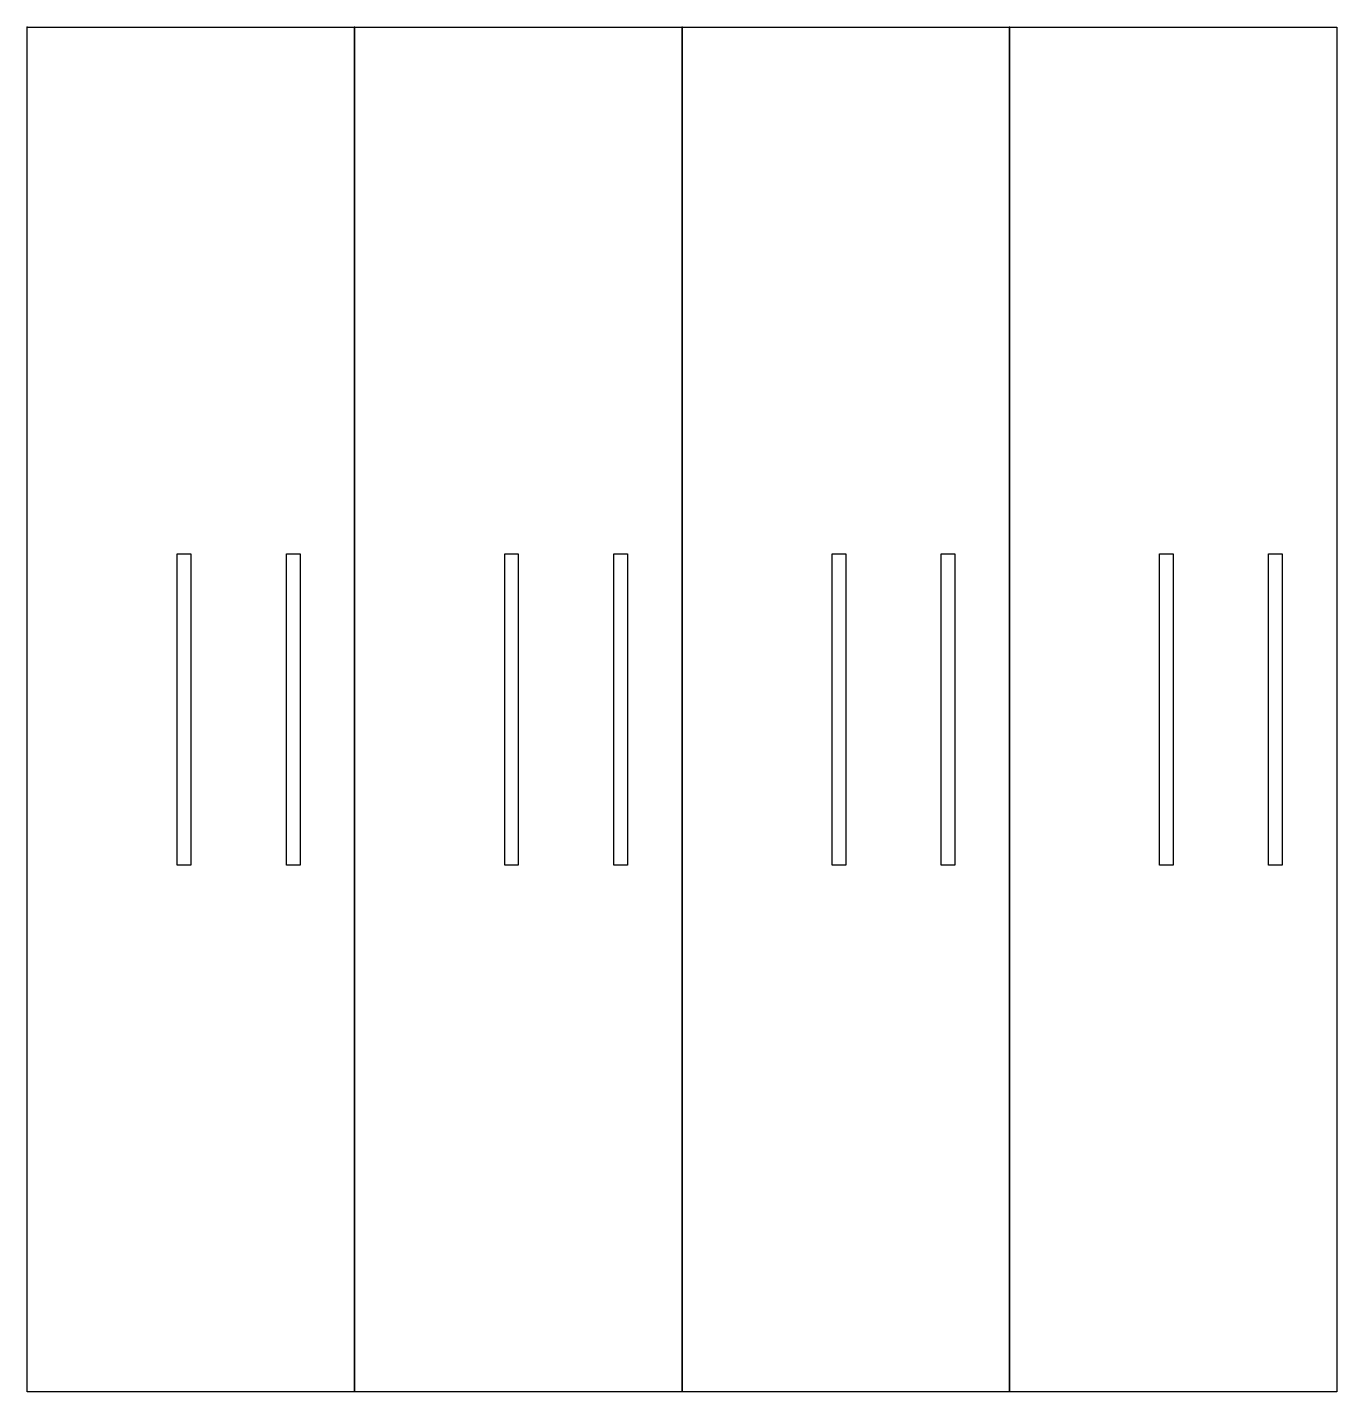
# Model space of a CAD drawing. Header units: centimetres. Extents: x 0 to 24, y -25 to 0.
import ezdxf

# ---------------------------------------------------------------- set-up
doc = ezdxf.new("R2010")
doc.units = ezdxf.units.CM
doc.header["$MEASUREMENT"] = 0
doc.layers.add('final v1_Sketch1', color=7, linetype='Continuous')

msp = doc.modelspace()

# ---------------------------------------------------------------- linework, layer by layer
at = {"layer": 'final v1_Sketch1'}
for p, q in [((0, -25), (0, 0)), ((0, 0), (6, 0)), ((6, 0), (6, -25)), ((6, -25), (6, 0)), ((6, 0), (12, 0)), ((12, 0), (12, -25)), ((12, -25), (12, 0)), ((12, 0), (18, 0)), ((18, 0), (18, -25)), ((18, -25), (18, 0)), ((18, 0), (24, 0)), ((24, 0), (24, -25)), ((2.75, -9.65), (3, -9.65)), ((2.75, -15.35), (2.75, -9.65)), ((3, -9.65), (3, -15.35)), ((4.75, -15.35), (4.75, -9.65)), ((4.75, -9.65), (5, -9.65)), ((5, -9.65), (5, -15.35)), ((8.75, -15.35), (8.75, -9.65)), ((8.75, -9.65), (9, -9.65)), ((9, -9.65), (9, -15.35)), ((10.75, -15.35), (10.75, -9.65)), ((10.75, -9.65), (11, -9.65)), ((11, -9.65), (11, -15.35)), ((14.75, -15.35), (14.75, -9.65)), ((14.75, -9.65), (15, -9.65)), ((15, -9.65), (15, -15.35)), ((16.75, -15.35), (16.75, -9.65)), ((16.75, -9.65), (17, -9.65)), ((17, -9.65), (17, -15.35)), ((20.75, -9.65), (21, -9.65)), ((20.75, -15.35), (20.75, -9.65)), ((21, -9.65), (21, -15.35)), ((22.75, -15.35), (22.75, -9.65)), ((22.75, -9.65), (23, -9.65)), ((23, -9.65), (23, -15.35)), ((3, -15.35), (2.75, -15.35)), ((5, -15.35), (4.75, -15.35)), ((9, -15.35), (8.75, -15.35)), ((11, -15.35), (10.75, -15.35)), ((15, -15.35), (14.75, -15.35)), ((17, -15.35), (16.75, -15.35)), ((21, -15.35), (20.75, -15.35)), ((23, -15.35), (22.75, -15.35)), ((6, -25), (0, -25)), ((12, -25), (6, -25)), ((18, -25), (12, -25)), ((24, -25), (18, -25))]:
    msp.add_line(p, q, dxfattribs=at)
for p in [(0, 0), (6, 0), (12, 0), (18, 0)]:
    msp.add_point(p, dxfattribs=at)

doc.saveas('drawing.dxf')
